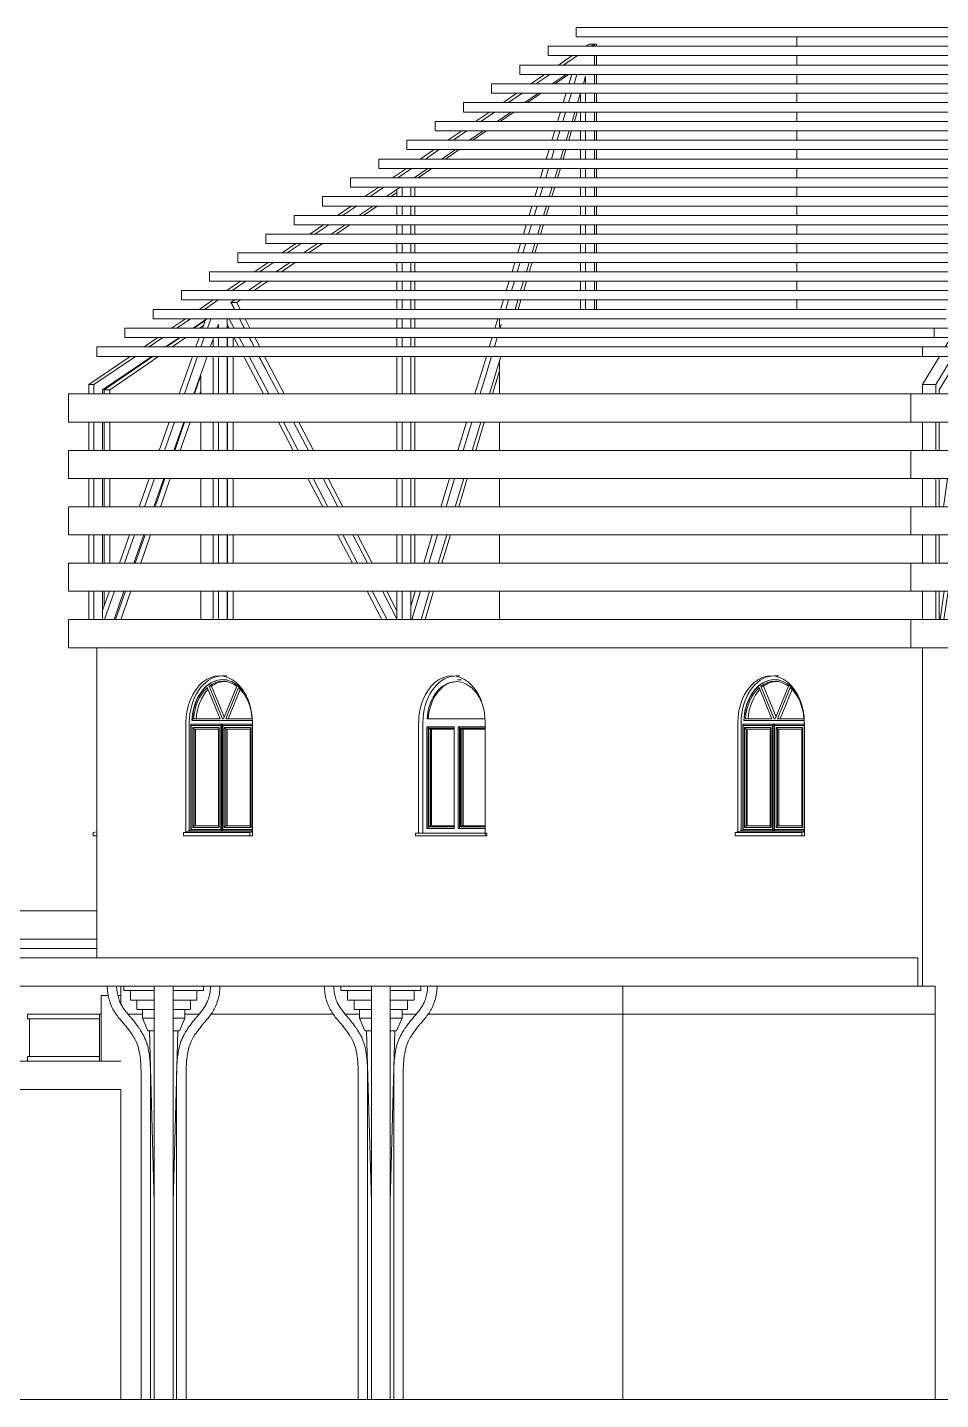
# Model space of a CAD drawing. Header units: millimetres. Extents: x -45912 to 51688, y -9036 to 14600.
# Drawn here: x 1311 to 11023, y 0 to 14600 of the extents above; entities that cross this region are included whole.
import ezdxf

# ---------------------------------------------------------------- set-up
doc = ezdxf.new("R2010")
doc.units = ezdxf.units.MM
for name, color, linetype, lineweight in [('A-FLOR', 192, 'Continuous', 9), ('A-GENM', 13, 'Continuous', 9), ('A-GLAZ', 151, 'Continuous', 9), ('A-GLAZ-CURT', 52, 'Continuous', 9), ('A-GLAZ-CWMG', 51, 'Continuous', 9), ('A-ROOF', 132, 'Continuous', 9), ('A-WALL', 113, 'Continuous', 9), ('I-WALL', 2, 'Continuous', 9)]:
    doc.layers.add(name, color=color, linetype=linetype, lineweight=lineweight)

# ---------------------------------------------------------------- blocks, each defined once
blk = doc.blocks.new('System Panel - Glazed-163989-South')
at = {"layer": 'A-GLAZ-CURT'}
blk.add_line((1333, 4050), (1333, 3650), dxfattribs=at)
blk = doc.blocks.new('Rectangular Mullion - 50 x 150mm-163979-South')
at = {"layer": 'A-GLAZ-CWMG'}
for p, q in [((1311, 3600), (1311, 3650)), ((1311, 3650), (2078, 3650)), ((2078, 3650), (2078, 3600))]:
    blk.add_line(p, q, dxfattribs=at)
blk = doc.blocks.new('Rectangular Mullion - 50 x 150mm-163992-South')
at = {"layer": 'A-GLAZ-CWMG'}
for p, q in [((2078, 4100), (2097, 4100)), ((2078, 3600), (2078, 4100))]:
    blk.add_line(p, q, dxfattribs=at)
blk = doc.blocks.new('Rectangular Mullion - 50 x 150mm-V1-South')
at = {"layer": 'A-GLAZ-CWMG'}
for p, q in [((1311, 4050), (1311, 4100)), ((2078, 4100), (1311, 4100)), ((2078, 4100), (2078, 4050)), ((2078, 4050), (1311, 4050))]:
    blk.add_line(p, q, dxfattribs=at)
blk = doc.blocks.new('HOOR LIGHT - HOOR LIGHT-165948-South')
at = {"layer": 'A-GENM'}
for p, q in [((2048, 11200), (10832, 11200)), ((2048, 11100), (2048, 11200)), ((10832, 11100), (2048, 11100)), ((10832, 11200), (23215, 11200)), ((10832, 11100), (10832, 11200)), ((23215, 11100), (10832, 11100))]:
    blk.add_line(p, q, dxfattribs=at)
blk = doc.blocks.new('HOOR LIGHT1 - HOOR LIGHT-166020-South')
at = {"layer": 'A-GENM'}
for p, q in [((2348, 11400), (10956, 11400)), ((2348, 11300), (2348, 11400)), ((10956, 11400), (23090, 11400)), ((10956, 11300), (10956, 11400)), ((10956, 11300), (2348, 11300)), ((23090, 11300), (10956, 11300))]:
    blk.add_line(p, q, dxfattribs=at)
blk = doc.blocks.new('HOOR LIGHT2 - HOOR LIGHT-166050-South')
at = {"layer": 'A-GENM'}
for p, q in [((2648, 11600), (11081, 11600)), ((2648, 11500), (2648, 11600)), ((11081, 11500), (2648, 11500))]:
    blk.add_line(p, q, dxfattribs=at)
blk = doc.blocks.new('HOOR LIGHT3 - HOOR LIGHT-166080-South')
at = {"layer": 'A-GENM'}
for p, q in [((2948, 11800), (11205, 11800)), ((2948, 11700), (2948, 11800)), ((11205, 11700), (2948, 11700))]:
    blk.add_line(p, q, dxfattribs=at)
blk = doc.blocks.new('HOOR LIGHT4 - HOOR LIGHT-166110-South')
at = {"layer": 'A-GENM'}
for p, q in [((3248, 12000), (11329, 12000)), ((3248, 11900), (3248, 12000)), ((11329, 11900), (3248, 11900))]:
    blk.add_line(p, q, dxfattribs=at)
blk = doc.blocks.new('HOOR LIGHT5 - HOOR LIGHT-166140-South')
at = {"layer": 'A-GENM'}
for p, q in [((3548, 12200), (11454, 12200)), ((3548, 12100), (3548, 12200)), ((11454, 12100), (3548, 12100))]:
    blk.add_line(p, q, dxfattribs=at)
blk = doc.blocks.new('HOOR LIGHT6 - HOOR LIGHT-166170-South')
at = {"layer": 'A-GENM'}
for p, q in [((3848, 12400), (11578, 12400)), ((3848, 12300), (3848, 12400)), ((11578, 12300), (3848, 12300))]:
    blk.add_line(p, q, dxfattribs=at)
blk = doc.blocks.new('HOOR LIGHT7 - HOOR LIGHT-166200-South')
at = {"layer": 'A-GENM'}
for p, q in [((4148, 12600), (11702, 12600)), ((4148, 12500), (4148, 12600)), ((11702, 12500), (4148, 12500))]:
    blk.add_line(p, q, dxfattribs=at)
blk = doc.blocks.new('HOOR LIGHT8 - HOOR LIGHT-166230-South')
at = {"layer": 'A-GENM'}
for p, q in [((4448, 12800), (11826, 12800)), ((4448, 12700), (4448, 12800)), ((11826, 12700), (4448, 12700))]:
    blk.add_line(p, q, dxfattribs=at)
blk = doc.blocks.new('HOOR LIGHT9 - HOOR LIGHT-166260-South')
at = {"layer": 'A-GENM'}
for p, q in [((4748, 13000), (11951, 13000)), ((4748, 12900), (4748, 13000)), ((11951, 12900), (4748, 12900))]:
    blk.add_line(p, q, dxfattribs=at)
blk = doc.blocks.new('HOOR LIGHT10 - HOOR LIGHT-166290-South')
at = {"layer": 'A-GENM'}
for p, q in [((5048, 13200), (12075, 13200)), ((5048, 13200), (5048, 13100)), ((12075, 13100), (5048, 13100))]:
    blk.add_line(p, q, dxfattribs=at)
blk = doc.blocks.new('HOOR LIGHT11 - HOOR LIGHT-166320-South')
at = {"layer": 'A-GENM'}
for p, q in [((5348, 13400), (12199, 13400)), ((5348, 13400), (5348, 13300)), ((12199, 13300), (5348, 13300))]:
    blk.add_line(p, q, dxfattribs=at)
blk = doc.blocks.new('HOOR LIGHT12 - HOOR LIGHT-166350-South')
at = {"layer": 'A-GENM'}
for p, q in [((5648, 13600), (12323, 13600)), ((5648, 13500), (5648, 13600)), ((12323, 13500), (5648, 13500))]:
    blk.add_line(p, q, dxfattribs=at)
blk = doc.blocks.new('HOOR LIGHT13 - HOOR LIGHT-166380-South')
at = {"layer": 'A-GENM'}
for p, q in [((5948, 13800), (12448, 13800)), ((5948, 13700), (5948, 13800)), ((12448, 13700), (5948, 13700))]:
    blk.add_line(p, q, dxfattribs=at)
blk = doc.blocks.new('HOOR LIGHT14 - HOOR LIGHT-166410-South')
at = {"layer": 'A-GENM'}
for p, q in [((6248, 14000), (12572, 14000)), ((6248, 13900), (6248, 14000)), ((12572, 13900), (6248, 13900))]:
    blk.add_line(p, q, dxfattribs=at)
blk = doc.blocks.new('HOOR LIGHT15 - HOOR LIGHT-166476-South')
at = {"layer": 'A-GENM'}
for p, q in [((6548, 14200), (12696, 14200)), ((6548, 14100), (6548, 14200)), ((12696, 14100), (6548, 14100))]:
    blk.add_line(p, q, dxfattribs=at)
blk = doc.blocks.new('HOOR LIGHT16 - HOOR LIGHT-166506-South')
at = {"layer": 'A-GENM'}
for p, q in [((6848, 14400), (12820, 14400)), ((6848, 14300), (6848, 14400)), ((12820, 14300), (6848, 14300))]:
    blk.add_line(p, q, dxfattribs=at)
blk = doc.blocks.new('HOOR LIGHT17 - HOOR LIGHT-166536-South')
at = {"layer": 'A-GENM'}
for p, q in [((7148, 14600), (12945, 14600)), ((7148, 14500), (7148, 14600)), ((12945, 14500), (7148, 14500))]:
    blk.add_line(p, q, dxfattribs=at)
blk = doc.blocks.new('TRUESS - TRUESS-169564-South')
at = {"layer": 'A-GENM'}
for p, q in [((13003, 14400), (13017, 14423)), ((13017, 14423), (13155, 14423)), ((13155, 14423), (13142, 14400)), ((13155, 14400), (13155, 14423)), ((12882, 14200), (12943, 14300)), ((13081, 14300), (13021, 14200)), ((13155, 14200), (13155, 14300)), ((12762, 14000), (12822, 14100)), ((12961, 14100), (12900, 14000)), ((12972, 14000), (13032, 14100)), ((13080, 14100), (13067, 14000)), ((13107, 14000), (13117, 14080)), ((13117, 14080), (13117, 14000)), ((13155, 14000), (13155, 14100)), ((12641, 13800), (12701, 13900)), ((12840, 13900), (12780, 13800)), ((12851, 13800), (12911, 13900)), ((12904, 13800), (12916, 13900)), ((13055, 13900), (13042, 13800)), ((13082, 13800), (13095, 13900)), ((13117, 13900), (13117, 13800)), ((13155, 13800), (13155, 13900)), ((12521, 13600), (12581, 13700)), ((12720, 13700), (12659, 13600)), ((12731, 13600), (12791, 13700)), ((12879, 13600), (12891, 13700)), ((13030, 13700), (13017, 13600)), ((13058, 13600), (13070, 13700)), ((13117, 13700), (13117, 13600)), ((13155, 13600), (13155, 13700)), ((12400, 13400), (12460, 13500)), ((12599, 13500), (12539, 13400)), ((12610, 13400), (12670, 13500)), ((12854, 13400), (12866, 13500)), ((13005, 13500), (12993, 13400)), ((13033, 13400), (13045, 13500)), ((13117, 13500), (13117, 13400)), ((13155, 13400), (13155, 13500)), ((12279, 13200), (12340, 13300)), ((12478, 13300), (12418, 13200)), ((12489, 13200), (12550, 13300)), ((12829, 13200), (12842, 13300)), ((12980, 13300), (12968, 13200)), ((13008, 13200), (13020, 13300)), ((13117, 13300), (13117, 13200)), ((13155, 13200), (13155, 13300)), ((12159, 13000), (12219, 13100)), ((12358, 13100), (12297, 13000)), ((12369, 13000), (12429, 13100)), ((12804, 13000), (12817, 13100)), ((12955, 13100), (12943, 13000)), ((12983, 13000), (12995, 13100)), ((13117, 13100), (13117, 13000)), ((13155, 13000), (13155, 13100)), ((12038, 12800), (12098, 12900)), ((12237, 12900), (12177, 12800)), ((12248, 12800), (12308, 12900)), ((12316, 12900), (12316, 12800)), ((12354, 12800), (12354, 12900)), ((12779, 12800), (12792, 12900)), ((12930, 12900), (12918, 12800)), ((12958, 12800), (12971, 12900)), ((12979, 12800), (12979, 12900)), ((13117, 12900), (13117, 12800)), ((13155, 12800), (13155, 12900)), ((11918, 12600), (11978, 12700)), ((12117, 12700), (12056, 12600)), ((12128, 12600), (12188, 12700)), ((12177, 12600), (12177, 12682)), ((12316, 12700), (12316, 12600)), ((12354, 12600), (12354, 12700)), ((12755, 12600), (12767, 12700)), ((12906, 12700), (12893, 12600)), ((12933, 12600), (12946, 12700)), ((12979, 12600), (12979, 12700)), ((13117, 12700), (13117, 12600)), ((13155, 12600), (13155, 12700)), ((11797, 12400), (11857, 12500)), ((11996, 12500), (11936, 12400)), ((12007, 12400), (12067, 12500)), ((12177, 12400), (12177, 12500)), ((12316, 12500), (12316, 12400)), ((12354, 12400), (12354, 12500)), ((12730, 12400), (12742, 12500)), ((12881, 12500), (12868, 12400)), ((12908, 12400), (12921, 12500)), ((12979, 12400), (12979, 12500)), ((13117, 12500), (13117, 12400)), ((13155, 12400), (13155, 12500)), ((11676, 12200), (11737, 12300)), ((11875, 12300), (11815, 12200)), ((11886, 12200), (11947, 12300)), ((12177, 12200), (12177, 12300)), ((12316, 12300), (12316, 12200)), ((12354, 12200), (12354, 12300)), ((12705, 12200), (12717, 12300)), ((12856, 12300), (12843, 12200)), ((12884, 12200), (12896, 12300)), ((12979, 12200), (12979, 12300)), ((13117, 12300), (13117, 12200)), ((13155, 12200), (13155, 12300)), ((11556, 12000), (11616, 12100)), ((11755, 12100), (11694, 12000)), ((11766, 12000), (11826, 12100)), ((12177, 12000), (12177, 12100)), ((12316, 12100), (12316, 12000)), ((12354, 12000), (12354, 12100)), ((12680, 12000), (12692, 12100)), ((12831, 12100), (12819, 12000)), ((12859, 12000), (12871, 12100)), ((12979, 12000), (12979, 12100)), ((13117, 12100), (13117, 12000)), ((13155, 12000), (13155, 12100)), ((11435, 11800), (11496, 11900)), ((11634, 11900), (11574, 11800)), ((11645, 11800), (11706, 11900)), ((12177, 11800), (12177, 11900)), ((12316, 11900), (12316, 11800)), ((12354, 11800), (12354, 11900)), ((12655, 11800), (12668, 11900)), ((12806, 11900), (12794, 11800)), ((12834, 11800), (12846, 11900)), ((12979, 11800), (12979, 11900)), ((13117, 11900), (13117, 11800)), ((13155, 11800), (13155, 11900)), ((11315, 11600), (11375, 11700)), ((11514, 11700), (11453, 11600)), ((11568, 11673), (11585, 11700)), ((12177, 11600), (12177, 11700)), ((12316, 11700), (12316, 11600)), ((12354, 11600), (12354, 11700)), ((12630, 11600), (12643, 11700)), ((12781, 11700), (12769, 11600)), ((12809, 11600), (12821, 11700)), ((12979, 11600), (12979, 11700)), ((13117, 11700), (13117, 11600)), ((13155, 11600), (13155, 11700)), ((11584, 11600), (11568, 11673)), ((11194, 11400), (11254, 11500)), ((11393, 11500), (11333, 11400)), ((11404, 11400), (11464, 11500)), ((11482, 11500), (11467, 11400)), ((11508, 11400), (11514, 11442)), ((11514, 11442), (11514, 11400)), ((11552, 11400), (11552, 11500)), ((11562, 11500), (11583, 11400)), ((11627, 11400), (11606, 11500)), ((12177, 11400), (12177, 11500)), ((12316, 11500), (12316, 11400)), ((12354, 11400), (12354, 11500)), ((12605, 11400), (12618, 11500)), ((12756, 11500), (12744, 11400)), ((11073, 11200), (11134, 11300)), ((11272, 11300), (11212, 11200)), ((11283, 11200), (11344, 11300)), ((11453, 11300), (11438, 11200)), ((11479, 11200), (11494, 11300)), ((11514, 11300), (11514, 11200)), ((11552, 11200), (11552, 11300)), ((11605, 11300), (11626, 11200)), ((11670, 11200), (11649, 11300)), ((12177, 11200), (12177, 11300)), ((12316, 11300), (12316, 11200)), ((12354, 11200), (12354, 11300)), ((12581, 11200), (12593, 11300)), ((12732, 11300), (12719, 11200)), ((12759, 11200), (12772, 11300)), ((10832, 10800), (11013, 11100)), ((11152, 11100), (10971, 10800)), ((11009, 10745), (11223, 11100)), ((11227, 10700), (11285, 11100)), ((11300, 11200), (11305, 11235)), ((11424, 11100), (11366, 10700)), ((11407, 10700), (11465, 11100)), ((11514, 11100), (11514, 10700)), ((11552, 10700), (11552, 11100)), ((11648, 11100), (11734, 10700)), ((11778, 10700), (11692, 11100)), ((12177, 10700), (12177, 11100)), ((12316, 11100), (12316, 10700)), ((12354, 10700), (12354, 11100)), ((12518, 10700), (12568, 11100)), ((12707, 11100), (12657, 10700)), ((12697, 10700), (12747, 11100)), ((11595, 10700), (11552, 10900)), ((10832, 10700), (10832, 10800)), ((10832, 10800), (10971, 10800)), ((10971, 10800), (10971, 10700)), ((11009, 10700), (11009, 10745)), ((10832, 10100), (10832, 10400)), ((10971, 10400), (10971, 10100)), ((11009, 10100), (11009, 10400)), ((11140, 10100), (11184, 10400)), ((11322, 10400), (11279, 10100)), ((11320, 10100), (11363, 10400)), ((11375, 10100), (11375, 10400)), ((11514, 10400), (11514, 10100)), ((11552, 10100), (11552, 10400)), ((11725, 10100), (11660, 10400)), ((11799, 10400), (11863, 10100)), ((11907, 10100), (11842, 10400)), ((12177, 10100), (12177, 10400)), ((12316, 10400), (12316, 10100)), ((12354, 10100), (12354, 10400)), ((12444, 10100), (12481, 10400)), ((12620, 10400), (12582, 10100)), ((12623, 10100), (12660, 10400)), ((10832, 9500), (10832, 9800)), ((10971, 9800), (10971, 9500)), ((11009, 9500), (11009, 9800)), ((11053, 9500), (11097, 9800)), ((11235, 9800), (11192, 9500)), ((11232, 9500), (11276, 9800)), ((11375, 9500), (11375, 9800)), ((11514, 9800), (11514, 9500)), ((11552, 9500), (11552, 9800)), ((11854, 9500), (11789, 9800)), ((11928, 9800), (11992, 9500)), ((12036, 9500), (11972, 9800)), ((12177, 9500), (12177, 9800)), ((12316, 9800), (12316, 9500)), ((12354, 9500), (12354, 9800)), ((12369, 9500), (12406, 9800)), ((12545, 9800), (12508, 9500)), ((12548, 9500), (12585, 9800)), ((10832, 8900), (10832, 9200)), ((10971, 9200), (10971, 8900)), ((11009, 8900), (11009, 9200)), ((11009, 9197), (11010, 9200)), ((11148, 9200), (11105, 8900)), ((11145, 8900), (11189, 9200)), ((11375, 8900), (11375, 9200)), ((11514, 9200), (11514, 8900)), ((11552, 8900), (11552, 9200)), ((11983, 8900), (11918, 9200)), ((12057, 9200), (12122, 8900)), ((12165, 8900), (12101, 9200)), ((12177, 8900), (12177, 9200)), ((12316, 9200), (12316, 8900)), ((12354, 8900), (12354, 9200)), ((12471, 9200), (12433, 8900)), ((12473, 8900), (12511, 9200)), ((10832, 8300), (10832, 8600)), ((10971, 8600), (10971, 8300)), ((11009, 8300), (11009, 8600)), ((11061, 8600), (11018, 8300)), ((11058, 8300), (11102, 8600)), ((11375, 8300), (11375, 8600)), ((11514, 8600), (11514, 8300)), ((11552, 8300), (11552, 8600)), ((12112, 8300), (12047, 8600)), ((12186, 8600), (12251, 8300)), ((12295, 8300), (12230, 8600)), ((12316, 8600), (12316, 8300)), ((12354, 8300), (12354, 8600)), ((12396, 8600), (12359, 8300)), ((12399, 8300), (12436, 8600))]:
    blk.add_line(p, q, dxfattribs=at)
blk = doc.blocks.new('TRUESS1 - TRUESS-169983-South')
at = {"layer": 'A-GENM'}
for p, q in [((7252, 14400), (7286, 14423)), ((7286, 14423), (7341, 14423)), ((7341, 14423), (7307, 14400)), ((7341, 14400), (7341, 14423)), ((6958, 14200), (7105, 14300)), ((7160, 14300), (7013, 14200)), ((7341, 14200), (7341, 14300)), ((6664, 14000), (6811, 14100)), ((6866, 14100), (6719, 14000)), ((6893, 14000), (7040, 14100)), ((7071, 14000), (7101, 14100)), ((7156, 14100), (7126, 14000)), ((7224, 14000), (7248, 14080)), ((7248, 14080), (7248, 14000)), ((7341, 14000), (7341, 14100)), ((6371, 13800), (6517, 13900)), ((6573, 13900), (6426, 13800)), ((6600, 13800), (6746, 13900)), ((7010, 13800), (7040, 13900)), ((7096, 13900), (7065, 13800)), ((7163, 13800), (7193, 13900)), ((7193, 13800), (7193, 13898)), ((7248, 13900), (7248, 13800)), ((7341, 13800), (7341, 13900)), ((6077, 13600), (6224, 13700)), ((6279, 13700), (6132, 13600)), ((6306, 13600), (6453, 13700)), ((6950, 13600), (6980, 13700)), ((7035, 13700), (7005, 13600)), ((7103, 13600), (7133, 13700)), ((7193, 13600), (7193, 13700)), ((7248, 13700), (7248, 13600)), ((7341, 13600), (7341, 13700)), ((5783, 13400), (5930, 13500)), ((5985, 13500), (5838, 13400)), ((6012, 13400), (6159, 13500)), ((6889, 13400), (6919, 13500)), ((6974, 13500), (6944, 13400)), ((7042, 13400), (7072, 13500)), ((7193, 13400), (7193, 13500)), ((7248, 13500), (7248, 13400)), ((7341, 13400), (7341, 13500)), ((5489, 13200), (5636, 13300)), ((5691, 13300), (5544, 13200)), ((5718, 13200), (5865, 13300)), ((6828, 13200), (6859, 13300)), ((6914, 13300), (6884, 13200)), ((6981, 13200), (7012, 13300)), ((7193, 13200), (7193, 13300)), ((7248, 13300), (7248, 13200)), ((7341, 13200), (7341, 13300)), ((5195, 13000), (5342, 13100)), ((5397, 13100), (5250, 13000)), ((5424, 13000), (5571, 13100)), ((6768, 13000), (6798, 13100)), ((6853, 13100), (6823, 13000)), ((6921, 13000), (6951, 13100)), ((7193, 13000), (7193, 13100)), ((7248, 13100), (7248, 13000)), ((7341, 13000), (7341, 13100)), ((4901, 12800), (5048, 12900)), ((5103, 12900), (4956, 12800)), ((5130, 12800), (5277, 12900)), ((5240, 12800), (5240, 12874)), ((5295, 12900), (5295, 12800)), ((5388, 12800), (5388, 12900)), ((6707, 12800), (6738, 12900)), ((6793, 12900), (6762, 12800)), ((6860, 12800), (6891, 12900)), ((7193, 12800), (7193, 12900)), ((7248, 12900), (7248, 12800)), ((7341, 12800), (7341, 12900)), ((4608, 12600), (4754, 12700)), ((4810, 12700), (4663, 12600)), ((4837, 12600), (4983, 12700)), ((5240, 12600), (5240, 12700)), ((5295, 12700), (5295, 12600)), ((5388, 12600), (5388, 12700)), ((6647, 12600), (6677, 12700)), ((6732, 12700), (6702, 12600)), ((6800, 12600), (6830, 12700)), ((7193, 12600), (7193, 12700)), ((7248, 12700), (7248, 12600)), ((7341, 12600), (7341, 12700)), ((4314, 12400), (4461, 12500)), ((4516, 12500), (4369, 12400)), ((4543, 12400), (4690, 12500)), ((5240, 12400), (5240, 12500)), ((5295, 12500), (5295, 12400)), ((5388, 12400), (5388, 12500)), ((6586, 12400), (6616, 12500)), ((6672, 12500), (6641, 12400)), ((6739, 12400), (6769, 12500)), ((7193, 12400), (7193, 12500)), ((7248, 12500), (7248, 12400)), ((7341, 12400), (7341, 12500)), ((4020, 12200), (4167, 12300)), ((4222, 12300), (4075, 12200)), ((4249, 12200), (4396, 12300)), ((5240, 12200), (5240, 12300)), ((5295, 12300), (5295, 12200)), ((5388, 12200), (5388, 12300)), ((6526, 12200), (6556, 12300)), ((6611, 12300), (6581, 12200)), ((6679, 12200), (6709, 12300)), ((7193, 12200), (7193, 12300)), ((7248, 12300), (7248, 12200)), ((7341, 12200), (7341, 12300)), ((3726, 12000), (3873, 12100)), ((3928, 12100), (3781, 12000)), ((3955, 12000), (4102, 12100)), ((5240, 12000), (5240, 12100)), ((5295, 12100), (5295, 12000)), ((5388, 12000), (5388, 12100)), ((6465, 12000), (6495, 12100)), ((6550, 12100), (6520, 12000)), ((6618, 12000), (6648, 12100)), ((7193, 12000), (7193, 12100)), ((7248, 12100), (7248, 12000)), ((7341, 12000), (7341, 12100)), ((3432, 11800), (3579, 11900)), ((3634, 11900), (3487, 11800)), ((3661, 11800), (3808, 11900)), ((5240, 11800), (5240, 11900)), ((5295, 11900), (5295, 11800)), ((5388, 11800), (5388, 11900)), ((6404, 11800), (6435, 11900)), ((6490, 11900), (6460, 11800)), ((6557, 11800), (6588, 11900)), ((7193, 11800), (7193, 11900)), ((7248, 11900), (7248, 11800)), ((7341, 11800), (7341, 11900)), ((3138, 11600), (3285, 11700)), ((3340, 11700), (3193, 11600)), ((3474, 11673), (3514, 11700)), ((5240, 11600), (5240, 11700)), ((5295, 11700), (5295, 11600)), ((5388, 11600), (5388, 11700)), ((6344, 11600), (6374, 11700)), ((6429, 11700), (6399, 11600)), ((6497, 11600), (6527, 11700)), ((7193, 11600), (7193, 11700)), ((7248, 11700), (7248, 11600)), ((7341, 11600), (7341, 11700)), ((3512, 11600), (3474, 11673)), ((2845, 11400), (2991, 11500)), ((3047, 11500), (2900, 11400)), ((3074, 11400), (3220, 11500)), ((3172, 11400), (3204, 11489)), ((3263, 11500), (3227, 11400)), ((3327, 11400), (3342, 11442)), ((3342, 11442), (3342, 11400)), ((3435, 11400), (3435, 11500)), ((3455, 11400), (3435, 11439)), ((3458, 11500), (3510, 11400)), ((3617, 11400), (3565, 11500)), ((5240, 11400), (5240, 11500)), ((5295, 11500), (5295, 11400)), ((5388, 11400), (5388, 11500)), ((6283, 11400), (6314, 11500)), ((6351, 11441), (6338, 11400)), ((2551, 11200), (2698, 11300)), ((2753, 11300), (2606, 11200)), ((2780, 11200), (2927, 11300)), ((3102, 11200), (3137, 11300)), ((3192, 11300), (3157, 11200)), ((3256, 11200), (3292, 11300)), ((3287, 11200), (3287, 11286)), ((3342, 11300), (3342, 11200)), ((3435, 11200), (3435, 11300)), ((3560, 11200), (3508, 11300)), ((3563, 11300), (3615, 11200)), ((3722, 11200), (3670, 11300)), ((5240, 11200), (5240, 11300)), ((5295, 11300), (5295, 11200)), ((5388, 11200), (5388, 11300)), ((6223, 11200), (6253, 11300)), ((6308, 11300), (6278, 11200)), ((1963, 10800), (2404, 11100)), ((2459, 11100), (2018, 10800)), ((2111, 10745), (2633, 11100)), ((2925, 10700), (3066, 11100)), ((3121, 11100), (2980, 10700)), ((3080, 10700), (3221, 11100)), ((3287, 10700), (3287, 11100)), ((3342, 11100), (3342, 10700)), ((3435, 10700), (3435, 11100)), ((3822, 10700), (3613, 11100)), ((3668, 11100), (3878, 10700)), ((3984, 10700), (3774, 11100)), ((5240, 10700), (5240, 11100)), ((5295, 11100), (5295, 10700)), ((5388, 10700), (5388, 11100)), ((6071, 10700), (6192, 11100)), ((6248, 11100), (6126, 10700)), ((6224, 10700), (6345, 11100)), ((1963, 10700), (1963, 10800)), ((1963, 10800), (2018, 10800)), ((2018, 10800), (2018, 10700)), ((2111, 10700), (2111, 10745)), ((1963, 10100), (1963, 10400)), ((2018, 10400), (2018, 10100)), ((2111, 10100), (2111, 10400)), ((2713, 10100), (2819, 10400)), ((2874, 10400), (2768, 10100)), ((2868, 10100), (2974, 10400)), ((3287, 10100), (3287, 10400)), ((3342, 10400), (3342, 10100)), ((3435, 10100), (3435, 10400)), ((4137, 10100), (3980, 10400)), ((4035, 10400), (4192, 10100)), ((4299, 10100), (4142, 10400)), ((5240, 10100), (5240, 10400)), ((5295, 10400), (5295, 10100)), ((5388, 10100), (5388, 10400)), ((5890, 10100), (5980, 10400)), ((6036, 10400), (5945, 10100)), ((6042, 10100), (6133, 10400)), ((1963, 9500), (1963, 9800)), ((2018, 9800), (2018, 9500)), ((2111, 9500), (2111, 9800)), ((2501, 9500), (2607, 9800)), ((2662, 9800), (2556, 9500)), ((2656, 9500), (2762, 9800)), ((3287, 9500), (3287, 9800)), ((3342, 9800), (3342, 9500)), ((3435, 9500), (3435, 9800)), ((4452, 9500), (4295, 9800)), ((4350, 9800), (4507, 9500)), ((4614, 9500), (4456, 9800)), ((5240, 9500), (5240, 9800)), ((5295, 9800), (5295, 9500)), ((5388, 9500), (5388, 9800)), ((5708, 9500), (5799, 9800)), ((5854, 9800), (5763, 9500)), ((5861, 9500), (5952, 9800)), ((1963, 8900), (1963, 9200)), ((2018, 9200), (2018, 8900)), ((2111, 8900), (2111, 9200)), ((2289, 8900), (2395, 9200)), ((2450, 9200), (2344, 8900)), ((2444, 8900), (2550, 9200)), ((3287, 8900), (3287, 9200)), ((3342, 9200), (3342, 8900)), ((3435, 8900), (3435, 9200)), ((4767, 8900), (4609, 9200)), ((4664, 9200), (4822, 8900)), ((4929, 8900), (4771, 9200)), ((5240, 8900), (5240, 9200)), ((5295, 9200), (5295, 8900)), ((5388, 8900), (5388, 9200)), ((5526, 8900), (5617, 9200)), ((5672, 9200), (5581, 8900)), ((5679, 8900), (5770, 9200)), ((1963, 8300), (1963, 8600)), ((2018, 8600), (2018, 8300)), ((2111, 8300), (2111, 8600)), ((2111, 8397), (2183, 8600)), ((2238, 8600), (2132, 8300)), ((2232, 8300), (2338, 8600)), ((3287, 8300), (3287, 8600)), ((3342, 8600), (3342, 8300)), ((3435, 8300), (3435, 8600)), ((5081, 8300), (4924, 8600)), ((4979, 8600), (5136, 8300)), ((5243, 8300), (5086, 8600)), ((5240, 8307), (5240, 8600)), ((5295, 8600), (5295, 8300)), ((5388, 8300), (5388, 8600)), ((5388, 8443), (5435, 8600)), ((5490, 8600), (5399, 8300)), ((5497, 8300), (5588, 8600))]:
    blk.add_line(p, q, dxfattribs=at)
blk = doc.blocks.new('TRUESS4 - TRUESS-173663-South')
at = {"layer": 'A-GENM'}
for p, q in [((7365, 14423), (7341, 14423)), ((7365, 14423), (7365, 14400)), ((7365, 14300), (7365, 14200)), ((7067, 14100), (6922, 14000)), ((7365, 14100), (7365, 14000)), ((6776, 13900), (6631, 13800)), ((7365, 13900), (7365, 13800)), ((7193, 13813), (7189, 13800)), ((6485, 13700), (6340, 13600)), ((7159, 13700), (7129, 13600)), ((7365, 13700), (7365, 13600)), ((6195, 13500), (6049, 13400)), ((7099, 13500), (7069, 13400)), ((7365, 13500), (7365, 13400)), ((5904, 13300), (5758, 13200)), ((7039, 13300), (7009, 13200)), ((7365, 13300), (7365, 13200)), ((5613, 13100), (5467, 13000)), ((6979, 13100), (6949, 13000)), ((7365, 13100), (7365, 13000)), ((5431, 12900), (5431, 12800)), ((6919, 12900), (6889, 12800)), ((7365, 12900), (7365, 12800)), ((5240, 12844), (5176, 12800)), ((5031, 12700), (4885, 12600)), ((5431, 12700), (5431, 12600)), ((6859, 12700), (6829, 12600)), ((7365, 12700), (7365, 12600)), ((4740, 12500), (4595, 12400)), ((5431, 12500), (5431, 12400)), ((6799, 12500), (6769, 12400)), ((7365, 12500), (7365, 12400)), ((4449, 12300), (4304, 12200)), ((5431, 12300), (5431, 12200)), ((6739, 12300), (6709, 12200)), ((7365, 12300), (7365, 12200)), ((4158, 12100), (4013, 12000)), ((5431, 12100), (5431, 12000)), ((6679, 12100), (6649, 12000)), ((7365, 12100), (7365, 12000)), ((3663, 11800), (3809, 11900)), ((3867, 11900), (3722, 11800)), ((5431, 11900), (5431, 11800)), ((6619, 11900), (6589, 11800)), ((7365, 11900), (7365, 11800)), ((3478, 11673), (3518, 11700)), ((3576, 11700), (3537, 11673)), ((5431, 11700), (5431, 11600)), ((6559, 11700), (6529, 11600)), ((7365, 11700), (7365, 11600)), ((3516, 11600), (3478, 11673)), ((3537, 11673), (3478, 11673)), ((3537, 11673), (3574, 11600)), ((3081, 11400), (3202, 11483)), ((3183, 11429), (3140, 11400)), ((3439, 11400), (3439, 11431)), ((3620, 11400), (3568, 11500)), ((3626, 11500), (3678, 11400)), ((5431, 11500), (5431, 11400)), ((2791, 11200), (2936, 11300)), ((2995, 11300), (2849, 11200)), ((3439, 11200), (3439, 11300)), ((3498, 11300), (3498, 11200)), ((3724, 11200), (3672, 11300)), ((3730, 11300), (3782, 11200)), ((5431, 11300), (5431, 11200)), ((2129, 10745), (2645, 11100)), ((2704, 11100), (2187, 10745)), ((3439, 10700), (3439, 11100)), ((3498, 11100), (3498, 10700)), ((3875, 10908), (3775, 11100)), ((3834, 11100), (4042, 10700)), ((5431, 11100), (5431, 10700)), ((3088, 10700), (3156, 10896)), ((3156, 10896), (3156, 10700)), ((6333, 10946), (6259, 10700)), ((2129, 10700), (2129, 10745)), ((2187, 10745), (2129, 10745)), ((2187, 10745), (2187, 10700)), ((3156, 10729), (3146, 10700)), ((2129, 10100), (2129, 10400)), ((2187, 10400), (2187, 10100)), ((2878, 10100), (2983, 10400)), ((3041, 10400), (2936, 10100)), ((3156, 10400), (3156, 10100)), ((3439, 10100), (3439, 10400)), ((3498, 10400), (3498, 10100)), ((4198, 10400), (4353, 10100)), ((5431, 10400), (5431, 10100)), ((6169, 10400), (6079, 10100)), ((2129, 9500), (2129, 9800)), ((2187, 9800), (2187, 9500)), ((2668, 9500), (2773, 9800)), ((2831, 9800), (2726, 9500)), ((3156, 9800), (3156, 9500)), ((3439, 9500), (3439, 9800)), ((3498, 9800), (3498, 9500)), ((4509, 9800), (4665, 9500)), ((5431, 9800), (5431, 9500)), ((5989, 9800), (5899, 9500)), ((2129, 8900), (2129, 9200)), ((2187, 9200), (2187, 8900)), ((2458, 8900), (2563, 9200)), ((2621, 9200), (2516, 8900)), ((3156, 9200), (3156, 8900)), ((3439, 8900), (3439, 9200)), ((3498, 9200), (3498, 8900)), ((4821, 9200), (4977, 8900)), ((5431, 9200), (5431, 8900)), ((5810, 9200), (5720, 8900)), ((2129, 8446), (2129, 8600)), ((2248, 8300), (2353, 8600)), ((2411, 8600), (2306, 8300)), ((3156, 8600), (3156, 8300)), ((3439, 8300), (3439, 8600)), ((3498, 8600), (3498, 8300)), ((5132, 8600), (5240, 8393)), ((5431, 8600), (5431, 8587)), ((5630, 8600), (5540, 8300))]:
    blk.add_line(p, q, dxfattribs=at)
blk = doc.blocks.new('roof 3 - roof 3-224801-South')
at = {"layer": 'A-GENM'}
for p, q in [((504, 4900), (726, 4900)), ((726, 4900), (1088, 4900)), ((726, 4800), (726, 4900)), ((1088, 4900), (2048, 4900)), ((1088, 4800), (1088, 4900)), ((2048, 4800), (1088, 4800))]:
    blk.add_line(p, q, dxfattribs=at)
blk = doc.blocks.new('Family7 - Family7-230587-South')
at = {"layer": 'A-GENM'}
for p, q in [((-14637, 4700), (10782, 4700)), ((10782, 4400), (10782, 4700)), ((7506, 4400), (-14637, 4400))]:
    blk.add_line(p, q, dxfattribs=at)
blk = doc.blocks.new('Family8 - COLUMN-V21-South')
at = {"layer": 'A-GENM'}
for p, q in [((4644, 4400), (4644, 4351)), ((5494, 4351), (5494, 4400)), ((4969, 4351), (4646, 4351)), ((4716, 4351), (4716, 4251)), ((4969, 4251), (4717, 4251)), ((4785, 4251), (4785, 4152)), ((5492, 4351), (5169, 4351)), ((5421, 4251), (5169, 4251)), ((5354, 4152), (5354, 4251)), ((5423, 4251), (5423, 4351)), ((4969, 4152), (4786, 4152)), ((4844, 4152), (4844, 4057)), ((5352, 4152), (5169, 4152)), ((5295, 4057), (5295, 4152)), ((4844, 4057), (4900, 3923)), ((4969, 4057), (4844, 4057)), ((5295, 4057), (5169, 4057)), ((5238, 3923), (5295, 4057)), ((4918, 3923), (4900, 3923)), ((4969, 2100), (4919, 3923)), ((4919, 3923), (4969, 3923)), ((5169, 2100), (5219, 3923)), ((5169, 3923), (5219, 3923)), ((5238, 3923), (5220, 3923)), ((4829, 3456), (4829, 0)), ((4929, 3456), (4929, 0)), ((4969, 0), (4969, 3456)), ((5169, 3456), (5169, 0)), ((5207, 3456), (5207, 0)), ((5307, 0), (5307, 3456))]:
    blk.add_line(p, q, dxfattribs=at)
for points, knots in [([(4468, 4400), (4469, 4387), (4471, 4347), (4481, 4282), (4501, 4213), (4529, 4154), (4560, 4103), (4594, 4059), (4627, 4020), (4658, 3984), (4687, 3948), (4711, 3916), (4730, 3887), (4745, 3865), (4761, 3840), (4781, 3801), (4804, 3739), (4824, 3628), (4829, 3521), (4829, 3456)], [-2.390716, -2.390716, -2.390716, -2.390716, -2.321029, -2.155241, -1.989453, -1.823666, -1.657878, -1.49209, -1.326302, -1.160515, -0.994727, -0.828939, -0.746045, -0.663151, -0.580257, -0.497363, -0.331576, -0.165788, 0, 0, 0, 0]), ([(4929, 3456), (4929, 3524), (4925, 3609), (4912, 3701), (4900, 3760), (4884, 3810), (4866, 3853), (4851, 3883), (4838, 3904), (4831, 3916), (4826, 3924), (4820, 3933), (4814, 3943), (4806, 3955), (4795, 3970), (4782, 3988), (4766, 4009), (4751, 4028), (4735, 4048), (4722, 4063), (4711, 4076), (4700, 4089), (4687, 4104), (4672, 4123), (4657, 4142), (4638, 4167), (4621, 4195), (4606, 4225), (4596, 4249), (4587, 4276), (4580, 4305), (4574, 4337), (4570, 4369), (4569, 4390), (4568, 4400)], [0, 0, 0, 0, 0.165788, 0.248682, 0.331576, 0.414469, 0.497363, 0.580257, 0.621704, 0.663151, 0.683875, 0.704598, 0.746045, 0.787492, 0.828939, 0.911833, 0.994727, 1.077621, 1.160515, 1.243408, 1.284855, 1.326302, 1.409196, 1.49209, 1.574984, 1.657878, 1.823666, 1.90656, 1.989453, 2.072347, 2.155241, 2.238135, 2.321029, 2.384771, 2.384771, 2.384771, 2.384771]), ([(4969, 3456), (4969, 3521), (4969, 3628), (4969, 3739), (4969, 3801), (4969, 3840), (4969, 3865), (4969, 3887), (4969, 3916), (4969, 3948), (4969, 3984), (4969, 4020), (4969, 4059), (4969, 4103), (4969, 4154), (4969, 4213), (4969, 4282), (4969, 4347), (4969, 4387), (4969, 4400)], [0, 0, 0, 0, 0.165788, 0.331576, 0.497363, 0.580257, 0.663151, 0.746045, 0.828939, 0.994727, 1.160515, 1.326302, 1.49209, 1.657878, 1.823666, 1.989453, 2.155241, 2.321029, 2.390716, 2.390716, 2.390716, 2.390716]), ([(5169, 4400), (5169, 4387), (5169, 4347), (5169, 4282), (5169, 4213), (5169, 4154), (5169, 4103), (5169, 4059), (5169, 4020), (5169, 3984), (5169, 3948), (5169, 3916), (5169, 3887), (5169, 3865), (5169, 3840), (5169, 3801), (5169, 3739), (5169, 3628), (5169, 3521), (5169, 3456)], [-2.390716, -2.390716, -2.390716, -2.390716, -2.321029, -2.155241, -1.989453, -1.823666, -1.657878, -1.49209, -1.326302, -1.160515, -0.994727, -0.828939, -0.746045, -0.663151, -0.580257, -0.497363, -0.331576, -0.165788, 0, 0, 0, 0]), ([(5568, 4400), (5568, 4390), (5566, 4369), (5563, 4337), (5557, 4305), (5549, 4276), (5540, 4249), (5530, 4225), (5515, 4195), (5498, 4167), (5480, 4142), (5465, 4123), (5449, 4104), (5436, 4089), (5425, 4076), (5415, 4063), (5401, 4048), (5386, 4028), (5370, 4009), (5354, 3988), (5341, 3970), (5331, 3955), (5323, 3943), (5316, 3933), (5311, 3924), (5305, 3916), (5298, 3904), (5286, 3883), (5270, 3853), (5252, 3810), (5237, 3760), (5224, 3701), (5211, 3609), (5207, 3524), (5207, 3456)], [-2.384771, -2.384771, -2.384771, -2.384771, -2.321029, -2.238135, -2.155241, -2.072347, -1.989453, -1.90656, -1.823666, -1.657878, -1.574984, -1.49209, -1.409196, -1.326302, -1.284855, -1.243408, -1.160515, -1.077621, -0.994727, -0.911833, -0.828939, -0.787492, -0.746045, -0.704598, -0.683875, -0.663151, -0.621704, -0.580257, -0.497363, -0.414469, -0.331576, -0.248682, -0.165788, 0, 0, 0, 0]), ([(5307, 3456), (5307, 3521), (5313, 3628), (5333, 3739), (5356, 3801), (5376, 3840), (5391, 3865), (5406, 3887), (5425, 3916), (5449, 3948), (5478, 3984), (5509, 4020), (5542, 4059), (5576, 4103), (5608, 4154), (5635, 4213), (5656, 4282), (5665, 4347), (5668, 4387), (5668, 4400)], [0, 0, 0, 0, 0.165788, 0.331576, 0.497363, 0.580257, 0.663151, 0.746045, 0.828939, 0.994727, 1.160515, 1.326302, 1.49209, 1.657878, 1.823666, 1.989453, 2.155241, 2.321029, 2.390716, 2.390716, 2.390716, 2.390716])]:
    blk.add_open_spline(points, degree=3, knots=knots, dxfattribs=at)
blk = doc.blocks.new('Arched _2_ - Arched _2_ 2-252812-South')
at = {"layer": 'A-GLAZ'}
for p, q in [((2048, 6040), (2011, 6034)), ((2011, 6034), (2011, 6000)), ((2011, 6000), (2048, 6000))]:
    blk.add_line(p, q, dxfattribs=at)
blk = doc.blocks.new('Arched _2_ - Arched _2_ 2-V26-South')
at = {"layer": 'A-GLAZ'}
for p, q in [((3431, 7700), (3386, 7700)), ((3417, 7660), (3390, 7660)), ((3434, 7660), (3417, 7660)), ((3224, 7575), (3360, 7243)), ((3243, 7590), (3270, 7590)), ((3385, 7243), (3243, 7590)), ((3270, 7590), (3404, 7264)), ((3537, 7590), (3395, 7243)), ((3420, 7243), (3555, 7575)), ((3575, 7555), (3447, 7243)), ((3033, 7200), (3033, 6051)), ((3050, 6053), (3050, 7185)), ((3053, 7174), (3050, 7185)), ((3050, 7185), (3379, 7185)), ((3053, 6064), (3053, 7174)), ((3367, 7174), (3053, 7174)), ((3703, 7225), (3062, 7225)), ((3360, 7243), (3079, 7243)), ((3379, 7185), (3367, 7174)), ((3367, 7174), (3367, 6064)), ((3379, 7185), (3379, 6053)), ((3383, 7185), (3379, 7185)), ((3383, 6053), (3383, 7185)), ((3395, 7243), (3385, 7243)), ((3386, 6053), (3386, 7185)), ((3389, 7174), (3386, 7185)), ((3386, 7185), (3705, 7185)), ((3389, 6064), (3389, 7174)), ((3703, 7174), (3389, 7174)), ((3701, 7243), (3420, 7243)), ((3705, 7176), (3703, 7174)), ((3703, 7174), (3703, 6064)), ((3085, 7135), (3069, 7152)), ((3069, 7152), (3069, 6086)), ((3352, 7152), (3069, 7152)), ((3085, 7135), (3085, 6103)), ((3343, 7135), (3085, 7135)), ((3098, 6103), (3098, 7135)), ((3352, 7152), (3343, 7135)), ((3343, 6103), (3343, 7135)), ((3352, 6086), (3352, 7152)), ((3421, 7135), (3405, 7152)), ((3405, 7152), (3405, 6086)), ((3687, 7152), (3405, 7152)), ((3421, 7135), (3421, 6103)), ((3679, 7135), (3421, 7135)), ((3434, 6103), (3434, 7135)), ((3687, 7152), (3679, 7135)), ((3679, 6103), (3679, 7135)), ((3687, 6086), (3687, 7152)), ((2971, 6034), (3022, 6047)), ((2971, 6000), (2971, 6034)), ((3678, 6034), (2971, 6034)), ((3678, 6000), (2971, 6000)), ((3022, 6050), (3033, 6051)), ((3022, 6047), (3022, 6050)), ((3705, 6050), (3022, 6050)), ((3705, 6047), (3022, 6047)), ((3033, 6051), (3705, 6051)), ((3053, 6064), (3050, 6053)), ((3379, 6053), (3050, 6053)), ((3367, 6064), (3053, 6064)), ((3085, 6103), (3069, 6086)), ((3069, 6086), (3352, 6086)), ((3085, 6103), (3343, 6103)), ((3343, 6103), (3352, 6086)), ((3367, 6064), (3379, 6053)), ((3379, 6053), (3383, 6053)), ((3389, 6064), (3386, 6053)), ((3705, 6053), (3386, 6053)), ((3703, 6064), (3389, 6064)), ((3421, 6103), (3405, 6086)), ((3405, 6086), (3687, 6086)), ((3421, 6103), (3679, 6103)), ((3705, 6040), (3678, 6034)), ((3678, 6034), (3678, 6000)), ((3678, 6000), (3705, 6000)), ((3679, 6103), (3687, 6086)), ((3703, 6064), (3705, 6062))]:
    blk.add_line(p, q, dxfattribs=at)
for centre, major_axis, start_param, end_param in [((3386, 7200), (0, 500), 0.050206, 1.570796), ((3386, 7200), (0, 460), 5.387273, 7.799607), ((3390, 7200), (0, 460), 0.079817, 1.354121), ((3390, 7200), (0, 442), 5.79353, 6.772841), ((3417, 7200), (0, 442), 0.069986, 0.489656), ((3390, 7200), (0, 442), 0.557542, 1.473357), ((3417, 7200), (0, 442), 0.634366, 1.473357), ((3390, 7200), (0, 442), 4.809828, 5.725643), ((3390, 7200), (0, 460), 1.356798, 1.516422)]:
    blk.add_ellipse(centre, major_axis=major_axis, ratio=0.707107, start_param=start_param, end_param=end_param, dxfattribs=at)
blk = doc.blocks.new('Arched _2_ - Arched _2_ 2-V27-South')
at = {"layer": 'A-GLAZ'}
for p, q in [((5906, 7700), (5871, 7700)), ((5901, 7660), (5884, 7660)), ((5928, 7660), (5901, 7660)), ((5518, 7200), (5518, 6025)), ((5560, 6075), (5560, 7157)), ((5560, 7157), (5848, 7157)), ((6177, 7243), (5561, 7243)), ((5573, 7157), (5573, 6075)), ((5848, 7157), (5848, 6075)), ((5894, 6075), (5894, 7157)), ((5894, 7157), (6179, 7157)), ((5907, 7157), (5907, 6075)), ((5580, 7145), (5580, 6093)), ((5580, 7145), (5848, 7145)), ((5597, 7135), (5580, 7145)), ((5597, 6103), (5597, 7135)), ((5597, 7135), (5848, 7135)), ((5609, 6103), (5609, 7135)), ((5916, 7145), (5916, 6093)), ((5916, 7145), (6179, 7145)), ((5933, 7135), (5916, 7145)), ((5933, 6103), (5933, 7135)), ((5933, 7135), (6179, 7135)), ((5945, 6103), (5945, 7135)), ((5437, 6025), (6179, 6025)), ((5437, 6000), (5437, 6025)), ((6179, 6000), (5437, 6000)), ((5848, 6075), (5560, 6075)), ((5580, 6093), (5597, 6103)), ((5580, 6093), (5848, 6093)), ((5848, 6103), (5597, 6103)), ((6179, 6075), (5894, 6075)), ((5916, 6093), (5933, 6103)), ((5916, 6093), (6179, 6093)), ((6179, 6103), (5933, 6103)), ((6179, 6025), (6197, 6025)), ((6179, 6025), (6179, 6000)), ((6197, 6000), (6179, 6000)), ((6197, 6025), (6197, 6000))]:
    blk.add_line(p, q, dxfattribs=at)
for centre, major_axis, start_param, end_param in [((5871, 7200), (0, 500), 0.064264, 1.570796), ((5871, 7200), (0, 440), 5.135561, 7.756098), ((5884, 7200), (0, 440), 0.077522, 1.472913), ((5871, 7200), (0, 440), 5.054464, 5.097761)]:
    blk.add_ellipse(centre, major_axis=major_axis, ratio=0.707107, start_param=start_param, end_param=end_param, dxfattribs=at)
blk = doc.blocks.new('POLYGON HOORNO1 - POLYGON HOORNO-266158-South')
at = {"layer": 'A-ROOF'}
for p, q in [((1748, 8300), (10708, 8300)), ((1748, 8000), (1748, 8300)), ((10708, 8300), (23339, 8300)), ((10708, 8000), (10708, 8300)), ((10708, 8000), (1748, 8000)), ((23339, 8000), (10708, 8000))]:
    blk.add_line(p, q, dxfattribs=at)
blk = doc.blocks.new('POLYGON HOORNO2 - POLYGON HOORNO-266412-South')
at = {"layer": 'A-ROOF'}
for p, q in [((1748, 8900), (10708, 8900)), ((1748, 8600), (1748, 8900)), ((10708, 8900), (23339, 8900)), ((10708, 8600), (10708, 8900)), ((10708, 8600), (1748, 8600)), ((23339, 8600), (10708, 8600))]:
    blk.add_line(p, q, dxfattribs=at)
blk = doc.blocks.new('POLYGON HOORNO3 - POLYGON HOORNO-266474-South')
at = {"layer": 'A-ROOF'}
for p, q in [((1748, 9500), (10708, 9500)), ((1748, 9200), (1748, 9500)), ((10708, 9500), (23339, 9500)), ((10708, 9200), (10708, 9500)), ((10708, 9200), (1748, 9200)), ((23339, 9200), (10708, 9200))]:
    blk.add_line(p, q, dxfattribs=at)
blk = doc.blocks.new('POLYGON HOORNO4 - POLYGON HOORNO-266536-South')
at = {"layer": 'A-ROOF'}
for p, q in [((1748, 10100), (10708, 10100)), ((1748, 9800), (1748, 10100)), ((10708, 10100), (23339, 10100)), ((10708, 9800), (10708, 10100)), ((10708, 9800), (1748, 9800)), ((23339, 9800), (10708, 9800))]:
    blk.add_line(p, q, dxfattribs=at)
blk = doc.blocks.new('POLYGON HOORNO5 - POLYGON HOORNO-266598-South')
at = {"layer": 'A-ROOF'}
for p, q in [((1748, 10700), (10708, 10700)), ((1748, 10400), (1748, 10700)), ((10708, 10700), (23339, 10700)), ((10708, 10400), (10708, 10700)), ((10708, 10400), (1748, 10400)), ((23339, 10400), (10708, 10400))]:
    blk.add_line(p, q, dxfattribs=at)

msp = doc.modelspace()

# ---------------------------------------------------------------- linework, layer by layer
at = {"layer": 'A-FLOR'}
for p, q in [((9495, 14500), (9495, 14400)), ((9495, 14300), (9495, 14200)), ((2305, 4400), (2305, 4208)), ((7506, 4400), (10965, 4400)), ((7643, 4400), (7643, 4100)), ((10965, 4400), (10965, 4100)), ((695, 3600), (2305, 3600)), ((-17980, 0), (50119, 0))]:
    msp.add_line(p, q, dxfattribs=at)
at = {"layer": 'A-WALL'}
for p, q in [((2048, 4700), (2048, 8000)), ((10832, 4400), (10832, 8000)), ((2997, 6040), (2997, 7200)), ((3705, 7200), (3705, 6000)), ((5472, 6025), (5472, 7200)), ((6179, 7200), (6179, 6025)), ((8866, 6040), (8866, 7200)), ((9574, 7200), (9574, 6000)), ((2170, 4300), (2097, 4300)), ((2097, 4300), (2097, 3600)), ((2305, 4300), (2272, 4300)), ((2535, 4100), (2382, 4100)), ((3137, 4100), (2986, 4100)), ((4564, 4100), (3264, 4100)), ((4844, 4100), (4691, 4100)), ((5446, 4100), (5295, 4100)), ((10965, 4100), (5573, 4100)), ((7643, 4100), (7643, 0)), ((10965, 4100), (10965, 0)), ((2305, 3300), (689, 3300)), ((2305, 0), (2305, 3300))]:
    msp.add_line(p, q, dxfattribs=at)
for centre in [(3351, 7200), (5826, 7200), (9220, 7200)]:
    msp.add_ellipse(centre, major_axis=(0, 500), ratio=0.707107, start_param=4.712389, end_param=7.853982, dxfattribs=at)
at = {"layer": 'I-WALL'}
for p, q in [((9495, 14000), (9495, 14100)), ((9495, 13800), (9495, 13900)), ((9495, 13600), (9495, 13700)), ((9495, 13400), (9495, 13500)), ((9495, 13200), (9495, 13300)), ((9495, 13000), (9495, 13100)), ((9495, 12800), (9495, 12900)), ((9495, 12600), (9495, 12700)), ((9495, 12400), (9495, 12500)), ((9495, 12200), (9495, 12300)), ((9495, 12000), (9495, 12100)), ((9495, 11800), (9495, 11900)), ((9495, 11600), (9495, 11700)), ((6333, 11410), (6333, 11500)), ((6333, 10700), (6333, 11059)), ((6333, 10100), (6333, 10400)), ((6333, 9500), (6333, 9800)), ((6333, 8900), (6333, 9200)), ((6333, 8300), (6333, 8600)), ((2048, 5200), (504, 5200))]:
    msp.add_line(p, q, dxfattribs=at)

# ---------------------------------------------------------------- block references
at = {"layer": 'A-GENM'}
for name, p in [('HOOR LIGHT17 - HOOR LIGHT-166536-South', (0, 0)), ('TRUESS1 - TRUESS-169983-South', (0, 0)), ('TRUESS4 - TRUESS-173663-South', (0, 0)), ('HOOR LIGHT16 - HOOR LIGHT-166506-South', (0, 0)), ('TRUESS - TRUESS-169564-South', (0, 0)), ('HOOR LIGHT15 - HOOR LIGHT-166476-South', (0, 0)), ('HOOR LIGHT14 - HOOR LIGHT-166410-South', (0, 0)), ('HOOR LIGHT13 - HOOR LIGHT-166380-South', (0, 0)), ('HOOR LIGHT12 - HOOR LIGHT-166350-South', (0, 0)), ('HOOR LIGHT11 - HOOR LIGHT-166320-South', (0, 0)), ('HOOR LIGHT10 - HOOR LIGHT-166290-South', (0, 0)), ('HOOR LIGHT9 - HOOR LIGHT-166260-South', (0, 0)), ('HOOR LIGHT8 - HOOR LIGHT-166230-South', (0, 0)), ('HOOR LIGHT7 - HOOR LIGHT-166200-South', (0, 0)), ('HOOR LIGHT6 - HOOR LIGHT-166170-South', (0, 0)), ('HOOR LIGHT5 - HOOR LIGHT-166140-South', (0, 0)), ('HOOR LIGHT4 - HOOR LIGHT-166110-South', (0, 0)), ('HOOR LIGHT3 - HOOR LIGHT-166080-South', (0, 0)), ('HOOR LIGHT2 - HOOR LIGHT-166050-South', (0, 0)), ('HOOR LIGHT1 - HOOR LIGHT-166020-South', (0, 0)), ('HOOR LIGHT - HOOR LIGHT-165948-South', (0, 0)), ('roof 3 - roof 3-224801-South', (0, 0)), ('Family7 - Family7-230587-South', (0, 0)), ('Family8 - COLUMN-V21-South', (-2309, 0)), ('Family8 - COLUMN-V21-South', (0, 0))]:
    msp.add_blockref(name, p, dxfattribs=at)
at = {"layer": 'A-GLAZ'}
for name, p in [('Arched _2_ - Arched _2_ 2-V26-South', (0, 0)), ('Arched _2_ - Arched _2_ 2-V27-South', (0, 0)), ('Arched _2_ - Arched _2_ 2-V26-South', (5869, 0)), ('Arched _2_ - Arched _2_ 2-252812-South', (0, 0))]:
    msp.add_blockref(name, p, dxfattribs=at)
at = {"layer": 'A-GLAZ-CURT'}
msp.add_blockref('System Panel - Glazed-163989-South', (0, 0), dxfattribs=at)
at = {"layer": 'A-GLAZ-CWMG'}
for name in ['Rectangular Mullion - 50 x 150mm-V1-South', 'Rectangular Mullion - 50 x 150mm-163992-South', 'Rectangular Mullion - 50 x 150mm-163979-South']:
    msp.add_blockref(name, (0, 0), dxfattribs=at)
at = {"layer": 'A-ROOF'}
for name in ['POLYGON HOORNO5 - POLYGON HOORNO-266598-South', 'POLYGON HOORNO4 - POLYGON HOORNO-266536-South', 'POLYGON HOORNO3 - POLYGON HOORNO-266474-South', 'POLYGON HOORNO2 - POLYGON HOORNO-266412-South', 'POLYGON HOORNO1 - POLYGON HOORNO-266158-South']:
    msp.add_blockref(name, (0, 0), dxfattribs=at)

doc.saveas('drawing.dxf')
